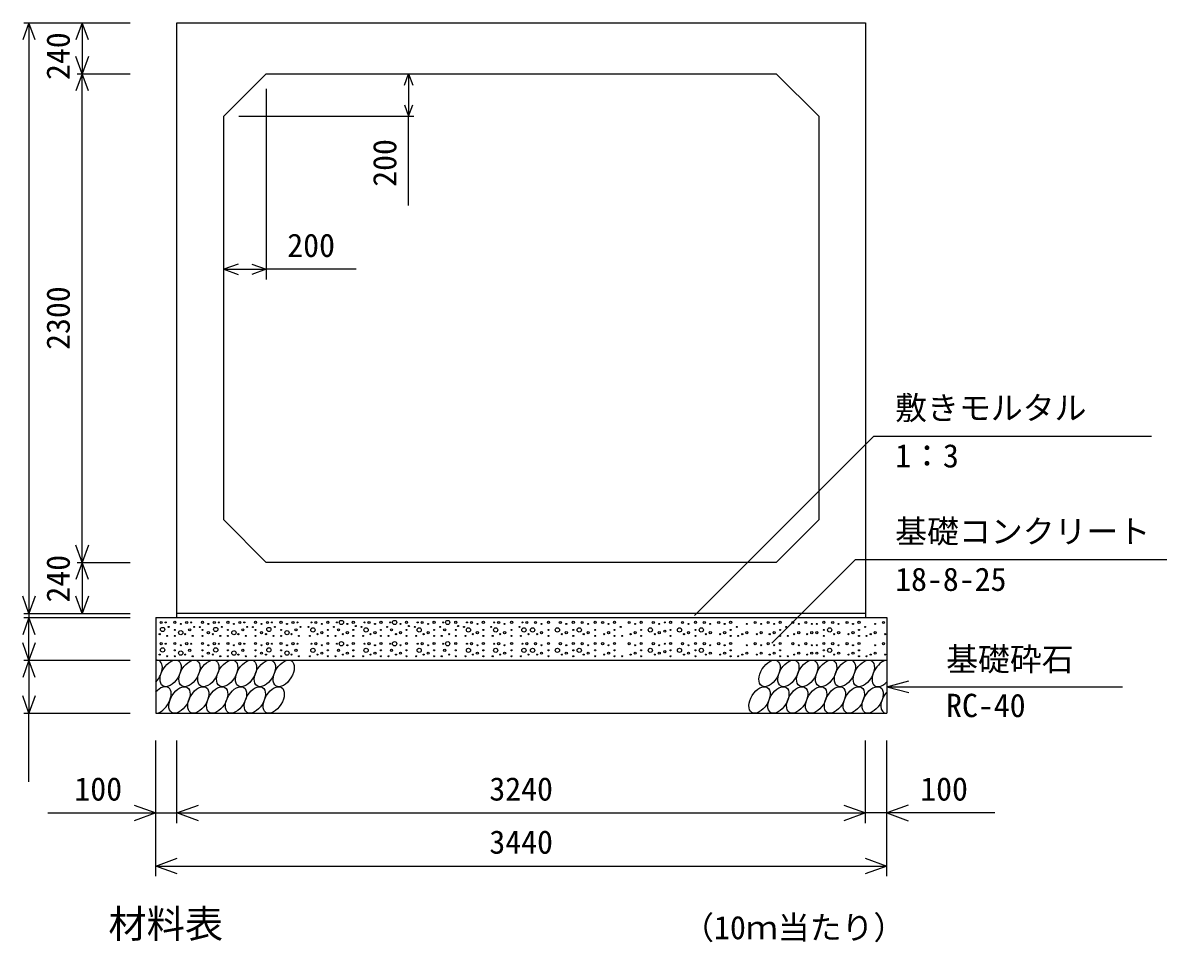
# Model space of a CAD drawing. Units: millimetres, scale not verified. Extents: x -100800 to 100800, y -35640 to 35640.
# Drawn here: x 53454 to 58797, y -4178 to 150 of the extents above; entities that cross this region are included whole.
import ezdxf
from ezdxf.enums import TextEntityAlignment as Align

# ---------------------------------------------------------------- set-up
doc = ezdxf.new("R2010")
doc.units = ezdxf.units.MM
doc.header["$LTSCALE"] = 120
for name, color, linetype, lineweight in [('0-0_DIM', 7, 'Continuous', 25), ('0-2_HATCH', 6, 'Continuous', 25), ('0-5_OUTLINE', 3, 'Continuous', 25), ('0-7_TXT', 7, 'Continuous', 25)]:
    doc.layers.add(name, color=color, linetype=linetype, lineweight=lineweight)
doc.styles.add('ＭＳ ゴシック', font='')
doc.styles.get('ＭＳ ゴシック').set_extended_font_data('MS Gothic')

msp = doc.modelspace()

# ---------------------------------------------------------------- linework, layer by layer
at = {"layer": '0-0_DIM'}
for p, q in [((53459, 150.3), (53959.1, 150.3)), ((53483, 150.3), (53483, -2629.7)), ((53733, 150.3), (53733, -89.7)), ((53709, -89.7), (53959.1, -89.7)), ((53733, -2389.7), (53733, -89.7)), ((55269.5, -89.7), (55269.5, -289.7)), ((54599.1, -161.7), (54599.1, -1058.3)), ((54471.1, -289.7), (55293.5, -289.7)), ((55269.5, -710.5), (55269.5, -289.7)), ((54399.1, -1010.3), (54599.1, -1010.3)), ((55023.2, -1010.3), (54599.1, -1010.3)), ((57459, -1795.8), (56614.9, -2639.8)), ((57459, -1795.8), (58764.7, -1795.8)), ((53709, -2389.7), (53959.1, -2389.7)), ((53733, -2389.7), (53733, -2629.7)), ((57371.3, -2376.9), (56978.5, -2769.7)), ((57371.3, -2376.9), (59140.3, -2376.9)), ((53459, -2629.7), (53959.1, -2629.7)), ((53459, -2649.7), (53959.1, -2649.7)), ((53483, -2629.7), (53483, -2649.7)), ((53483, -2849.7), (53483, -2649.7)), ((53459, -2849.7), (53959.1, -2849.7)), ((53483, -2849.7), (53483, -3099.7)), ((57519.1, -2974.7), (57623.4, -2946.7)), ((57519.1, -2974.7), (58628, -2974.7)), ((57519.1, -2974.7), (57623.4, -3002.7)), ((53459, -3099.7), (53959.1, -3099.7)), ((53483, -3421.8), (53483, -3099.7)), ((54079.1, -3866.9), (54079.1, -3227.3)), ((54179.1, -3616.9), (54179.1, -3227.3)), ((57419.1, -3616.9), (57419.1, -3227.3)), ((57519.1, -3866.9), (57519.1, -3227.3)), ((53571.1, -3568.9), (54079.1, -3568.9)), ((54079.1, -3568.9), (54179.1, -3568.9)), ((54179.1, -3568.9), (57419.1, -3568.9)), ((54079.1, -3818.9), (57519.1, -3818.9))]:
    msp.add_line(p, q, dxfattribs=at)
for points in [[(53512.6, 69.1), (53483, 150.3), (53453.5, 69.1)], [(53762.6, 69.1), (53733, 150.3), (53703.5, 69.1)], [(53762.6, -8.5), (53733, -89.7), (53703.5, -8.5)], [(53762.6, -170.9), (53733, -89.7), (53703.5, -170.9)], [(55249.8, -143.8), (55269.5, -89.7), (55289.2, -143.8)], [(55249.8, -235.6), (55269.5, -289.7), (55289.2, -235.6)], [(54466.8, -985.7), (54399.1, -1010.3), (54466.8, -1035)], [(54531.4, -985.7), (54599.1, -1010.3), (54531.4, -1035)], [(53762.6, -2308.5), (53733, -2389.7), (53703.5, -2308.5)], [(53762.6, -2470.9), (53733, -2389.7), (53703.5, -2470.9)], [(53512.6, -2548.5), (53483, -2629.7), (53453.5, -2548.5)], [(53762.6, -2548.5), (53733, -2629.7), (53703.5, -2548.5)], [(53512.6, -2730.9), (53483, -2649.7), (53453.5, -2730.9)], [(53512.6, -2768.5), (53483, -2849.7), (53453.5, -2768.5)], [(53512.6, -2930.9), (53483, -2849.7), (53453.5, -2930.9)], [(53512.6, -3018.5), (53483, -3099.7), (53453.5, -3018.5)], [(53977.6, -3532), (54079.1, -3568.9), (53977.6, -3605.9)], [(54280.6, -3605.9), (54179.1, -3568.9), (54280.6, -3532)], [(57317.6, -3532), (57419.1, -3568.9), (57317.6, -3605.9)], [(58027.1, -3568.9), (57519.1, -3568.9), (57419.1, -3568.9)], [(57620.6, -3532), (57519.1, -3568.9), (57620.6, -3605.9)], [(54180.6, -3855.9), (54079.1, -3818.9), (54180.6, -3782)], [(57417.6, -3782), (57519.1, -3818.9), (57417.6, -3855.9)]]:
    msp.add_lwpolyline(points, dxfattribs=at)
at = {"layer": '0-2_HATCH'}
for centre, radius in [((54105.1, -2672.5), 5), ((54126.2, -2672.5), 2.5), ((54169.1, -2671.6), 5), ((54225.1, -2672.5), 5), ((54246.2, -2672.5), 2.5), ((54299.1, -2671.6), 5), ((54355.1, -2672.5), 5), ((54376.2, -2672.5), 2.5), ((54419.1, -2671.6), 5), ((54475.1, -2672.5), 5), ((54496.2, -2672.5), 2.5), ((54549.1, -2671.6), 5), ((54605.1, -2672.5), 5), ((54626.2, -2672.5), 2.5), ((54669.1, -2671.6), 5), ((54725.1, -2672.5), 5), ((54746.2, -2672.5), 2.5), ((54812, -2672.5), 2.5), ((54833.1, -2672.5), 5), ((54889.1, -2671.6), 5), ((54932, -2672.5), 2.5), ((54953.1, -2672.5), 10), ((55009.1, -2671.6), 5), ((55062, -2672.5), 2.5), ((55083.1, -2672.5), 5), ((55139.1, -2671.6), 5), ((55182, -2672.5), 2.5), ((55203.1, -2672.5), 10), ((55259.1, -2671.6), 5), ((55312, -2672.5), 2.5), ((55333.1, -2672.5), 5), ((55389.1, -2671.6), 5), ((55432, -2672.5), 2.5), ((55453.1, -2672.5), 10), ((55491, -2671.6), 5), ((55543.9, -2672.5), 2.5), ((55564.9, -2672.5), 5), ((55621, -2671.6), 5), ((55671.9, -2672.5), 2.5), ((55692.9, -2672.5), 5), ((55753.9, -2671.6), 5), ((55804.8, -2672.5), 2.5), ((55825.9, -2672.5), 5), ((55866.5, -2672.5), 5), ((55927.5, -2671.6), 5), ((55983.4, -2672.5), 5), ((56044.3, -2671.6), 5), ((56086.1, -2672.5), 5), ((56147, -2671.6), 5), ((56182.3, -2672.5), 5), ((56238.4, -2671.6), 5), ((56307.1, -2672.5), 5), ((56363.2, -2671.6), 5), ((56420.5, -2672.5), 5), ((56474.7, -2672.5), 2.5), ((56502, -2671.6), 5), ((56557.9, -2672.5), 5), ((56618.9, -2671.6), 5), ((56660.6, -2672.5), 5), ((56728.4, -2672.5), 5), ((56784.5, -2671.6), 5), ((56900.2, -2672.5), 5), ((56961.3, -2672.5), 5), ((57017.3, -2671.6), 5), ((57076.9, -2672.5), 5), ((57138, -2672.5), 5), ((57222.9, -2671.6), 5), ((57264.6, -2672.5), 5), ((57332.4, -2672.5), 5), ((57388.5, -2671.6), 5), ((57504.1, -2672.5), 5), ((54111.7, -2705.5), 10), ((54140.2, -2693.5), 2.5), ((54169.1, -2707.5), 2.5), ((54197.1, -2720.7), 10), ((54197.1, -2679.5), 2.5), ((54239.2, -2707.5), 5), ((54260.2, -2693.5), 2.5), ((54286.7, -2694.4), 2.5), ((54299.1, -2707.5), 2.5), ((54327.1, -2720.7), 5), ((54327.1, -2679.5), 2.5), ((54361.7, -2705.5), 10), ((54390.2, -2693.5), 2.5), ((54419.1, -2707.5), 2.5), ((54447.1, -2720.7), 10), ((54447.1, -2679.5), 2.5), ((54489.2, -2707.5), 5), ((54510.2, -2693.5), 2.5), ((54536.7, -2694.4), 2.5), ((54549.1, -2707.5), 2.5), ((54577.1, -2720.7), 5), ((54577.1, -2679.5), 2.5), ((54611.7, -2705.5), 10), ((54640.2, -2693.5), 2.5), ((54669.1, -2707.5), 2.5), ((54697.1, -2720.7), 10), ((54697.1, -2679.5), 2.5), ((54739.2, -2707.5), 5), ((54760.2, -2693.5), 2.5), ((54798, -2693.5), 2.5), ((54819, -2707.5), 10), ((54861.1, -2720.7), 5), ((54861.1, -2679.5), 2.5), ((54889.1, -2707.5), 2.5), ((54918, -2693.5), 2.5), ((54939, -2707.5), 5), ((54981.1, -2720.7), 5), ((54981.1, -2679.5), 2.5), ((55009.1, -2707.5), 2.5), ((55020.5, -2689.2), 2.5), ((55048, -2693.5), 2.5), ((55069, -2707.5), 10), ((55111.1, -2720.7), 5), ((55111.1, -2679.5), 2.5), ((55139.1, -2707.5), 2.5), ((55168, -2693.5), 2.5), ((55189, -2707.5), 5), ((55231.1, -2720.7), 5), ((55231.1, -2679.5), 2.5), ((55259.1, -2707.5), 2.5), ((55270.5, -2689.2), 2.5), ((55298, -2693.5), 2.5), ((55319, -2707.5), 10), ((55361.1, -2720.7), 5), ((55361.1, -2679.5), 2.5), ((55389.1, -2707.5), 2.5), ((55418, -2693.5), 2.5), ((55439, -2707.5), 5), ((55491, -2707.5), 2.5), ((55502.3, -2689.2), 2.5), ((55529.8, -2693.5), 2.5), ((55550.9, -2707.5), 10), ((55592.9, -2720.7), 5), ((55592.9, -2679.5), 2.5), ((55621, -2707.5), 2.5), ((55657.9, -2693.5), 2.5), ((55678.9, -2707.5), 10), ((55721, -2720.7), 5), ((55721, -2679.5), 2.5), ((55753.9, -2707.5), 2.5), ((55790.8, -2693.5), 2.5), ((55811.9, -2707.5), 10), ((55852.5, -2707.5), 10), ((55894.6, -2720.7), 5), ((55894.6, -2679.5), 2.5), ((55927.5, -2707.5), 2.5), ((55969.4, -2707.5), 10), ((56011.4, -2720.7), 5), ((56011.4, -2679.5), 2.5), ((56044.3, -2707.5), 2.5), ((56072.1, -2707.5), 10), ((56114.1, -2720.7), 5), ((56114.1, -2679.5), 2.5), ((56147, -2707.5), 2.5), ((56210.3, -2720.7), 5), ((56210.3, -2679.5), 2.5), ((56238.4, -2707.5), 2.5), ((56267.2, -2693.5), 2.5), ((56335.1, -2720.7), 5), ((56335.1, -2679.5), 2.5), ((56363.2, -2707.5), 2.5), ((56406.5, -2707.5), 10), ((56448.6, -2720.7), 5), ((56448.6, -2679.5), 2.5), ((56474.7, -2713.7), 5), ((56502, -2707.5), 2.5), ((56543.9, -2707.5), 10), ((56586, -2720.7), 5), ((56586, -2679.5), 2.5), ((56618.9, -2707.5), 2.5), ((56646.6, -2707.5), 10), ((56688.7, -2720.7), 5), ((56688.7, -2679.5), 2.5), ((56756.4, -2720.7), 5), ((56756.4, -2679.5), 2.5), ((56784.5, -2707.5), 2.5), ((56813.4, -2693.5), 2.5), ((56860.4, -2720.7), 5), ((56860.4, -2679.5), 2.5), ((56928.2, -2720.7), 5), ((56928.2, -2679.5), 2.5), ((56989.3, -2720.7), 5), ((56989.3, -2679.5), 2.5), ((57017.3, -2707.5), 2.5), ((57046.2, -2693.5), 2.5), ((57105, -2720.7), 5), ((57105, -2679.5), 2.5), ((57166.1, -2720.7), 5), ((57166.1, -2679.5), 2.5), ((57190, -2720.7), 5), ((57190, -2679.5), 2.5), ((57222.9, -2707.5), 2.5), ((57250.6, -2707.5), 10), ((57292.6, -2720.7), 5), ((57292.6, -2679.5), 2.5), ((57360.4, -2720.7), 5), ((57360.4, -2679.5), 2.5), ((57388.5, -2707.5), 2.5), ((57417.3, -2693.5), 2.5), ((57464.4, -2720.7), 5), ((57464.4, -2679.5), 2.5), ((54098.1, -2727.7), 2.5), ((54105.1, -2772.5), 5), ((54126.2, -2772.5), 2.5), ((54133.2, -2735.6), 2.5), ((54169.1, -2771.6), 5), ((54169.1, -2735.6), 2.5), ((54197.1, -2779.5), 2.5), ((54218.1, -2727.7), 2.5), ((54225.1, -2772.5), 5), ((54246.2, -2772.5), 2.5), ((54253.2, -2735.6), 2.5), ((54299.1, -2771.6), 5), ((54299.1, -2735.6), 2.5), ((54327.1, -2779.5), 2.5), ((54348.1, -2727.7), 2.5), ((54355.1, -2772.5), 5), ((54376.2, -2772.5), 2.5), ((54383.2, -2735.6), 2.5), ((54419.1, -2771.6), 5), ((54419.1, -2735.6), 2.5), ((54447.1, -2779.5), 2.5), ((54468.1, -2727.7), 2.5), ((54475.1, -2772.5), 5), ((54496.2, -2772.5), 2.5), ((54503.2, -2735.6), 2.5), ((54549.1, -2771.6), 5), ((54549.1, -2735.6), 2.5), ((54577.1, -2779.5), 2.5), ((54598.1, -2727.7), 2.5), ((54605.1, -2772.5), 5), ((54626.2, -2772.5), 2.5), ((54633.2, -2735.6), 2.5), ((54669.1, -2771.6), 5), ((54669.1, -2735.6), 2.5), ((54697.1, -2779.5), 2.5), ((54718.1, -2727.7), 2.5), ((54725.1, -2772.5), 5), ((54746.2, -2772.5), 2.5), ((54753.2, -2735.6), 2.5), ((54805, -2735.6), 2.5), ((54812, -2772.5), 2.5), ((54833.1, -2772.5), 5), ((54840.1, -2727.7), 2.5), ((54861.1, -2779.5), 2.5), ((54889.1, -2771.6), 5), ((54889.1, -2735.6), 2.5), ((54925, -2735.6), 2.5), ((54932, -2772.5), 2.5), ((54953.1, -2772.5), 10), ((54960.1, -2727.7), 2.5), ((54981.1, -2779.5), 2.5), ((55009.1, -2771.6), 5), ((55009.1, -2735.6), 2.5), ((55055, -2735.6), 2.5), ((55062, -2772.5), 2.5), ((55083.1, -2772.5), 5), ((55090.1, -2727.7), 2.5), ((55111.1, -2779.5), 2.5), ((55139.1, -2771.6), 5), ((55139.1, -2735.6), 2.5), ((55175, -2735.6), 2.5), ((55182, -2772.5), 2.5), ((55203.1, -2772.5), 10), ((55210.1, -2727.7), 2.5), ((55231.1, -2779.5), 2.5), ((55259.1, -2771.6), 5), ((55259.1, -2735.6), 2.5), ((55305, -2735.6), 2.5), ((55312, -2772.5), 2.5), ((55333.1, -2772.5), 5), ((55340.1, -2727.7), 2.5), ((55361.1, -2779.5), 2.5), ((55389.1, -2771.6), 5), ((55389.1, -2735.6), 2.5), ((55425, -2735.6), 2.5), ((55432, -2772.5), 2.5), ((55453.1, -2772.5), 10), ((55460.1, -2727.7), 2.5), ((55491, -2771.6), 5), ((55491, -2735.6), 2.5), ((55536.8, -2735.6), 2.5), ((55543.9, -2772.5), 2.5), ((55564.9, -2772.5), 5), ((55571.9, -2727.7), 2.5), ((55592.9, -2779.5), 2.5), ((55621, -2771.6), 5), ((55621, -2735.6), 2.5), ((55664.9, -2735.6), 2.5), ((55671.9, -2772.5), 2.5), ((55692.9, -2772.5), 5), ((55700, -2727.7), 2.5), ((55721, -2779.5), 2.5), ((55753.9, -2771.6), 5), ((55753.9, -2735.6), 2.5), ((55797.8, -2735.6), 2.5), ((55804.8, -2772.5), 2.5), ((55825.9, -2772.5), 5), ((55832.9, -2727.7), 2.5), ((55866.5, -2772.5), 5), ((55873.6, -2727.7), 2.5), ((55894.6, -2779.5), 2.5), ((55927.5, -2771.6), 5), ((55927.5, -2735.6), 2.5), ((55983.4, -2772.5), 5), ((55990.4, -2727.7), 2.5), ((56011.4, -2779.5), 2.5), ((56044.3, -2771.6), 5), ((56044.3, -2735.6), 2.5), ((56086.1, -2772.5), 5), ((56093.1, -2727.7), 2.5), ((56114.1, -2779.5), 2.5), ((56147, -2771.6), 5), ((56147, -2735.6), 2.5), ((56182.3, -2772.5), 5), ((56189.3, -2727.7), 2.5), ((56210.3, -2779.5), 2.5), ((56238.4, -2771.6), 5), ((56238.4, -2735.6), 2.5), ((56274.2, -2735.6), 2.5), ((56307.1, -2772.5), 5), ((56314.1, -2727.7), 2.5), ((56335.1, -2779.5), 2.5), ((56363.2, -2771.6), 5), ((56363.2, -2735.6), 2.5), ((56420.5, -2772.5), 5), ((56427.5, -2727.7), 2.5), ((56448.6, -2779.5), 2.5), ((56474.7, -2772.5), 2.5), ((56502, -2771.6), 5), ((56502, -2735.6), 2.5), ((56557.9, -2772.5), 5), ((56565, -2727.7), 2.5), ((56586, -2779.5), 2.5), ((56618.9, -2771.6), 5), ((56618.9, -2735.6), 2.5), ((56660.6, -2772.5), 5), ((56667.6, -2727.7), 2.5), ((56688.7, -2779.5), 2.5), ((56728.4, -2772.5), 5), ((56735.4, -2727.7), 2.5), ((56756.4, -2779.5), 2.5), ((56784.5, -2771.6), 5), ((56784.5, -2735.6), 2.5), ((56820.4, -2735.6), 2.5), ((56839.4, -2727.7), 2.5), ((56860.4, -2779.5), 2.5), ((56900.2, -2772.5), 5), ((56907.2, -2727.7), 2.5), ((56928.2, -2779.5), 2.5), ((56961.3, -2772.5), 5), ((56968.3, -2727.7), 2.5), ((56989.3, -2779.5), 2.5), ((57017.3, -2771.6), 5), ((57017.3, -2735.6), 2.5), ((57053.2, -2735.6), 2.5), ((57076.9, -2772.5), 5), ((57084, -2727.7), 2.5), ((57105, -2779.5), 2.5), ((57138, -2772.5), 5), ((57145, -2727.7), 2.5), ((57166.1, -2779.5), 2.5), ((57190, -2779.5), 2.5), ((57222.9, -2771.6), 5), ((57222.9, -2735.6), 2.5), ((57264.6, -2772.5), 5), ((57271.6, -2727.7), 2.5), ((57292.6, -2779.5), 2.5), ((57332.4, -2772.5), 5), ((57339.4, -2727.7), 2.5), ((57360.4, -2779.5), 2.5), ((57388.5, -2771.6), 5), ((57388.5, -2735.6), 2.5), ((57424.3, -2735.6), 2.5), ((57443.4, -2727.7), 2.5), ((57464.4, -2779.5), 2.5), ((57504.1, -2772.5), 5), ((57511.1, -2727.7), 2.5), ((54098.1, -2823.8), 2.5), ((54111.7, -2801.6), 10), ((54133.2, -2831.6), 2.5), ((54169.1, -2803.6), 2.5), ((54169.1, -2831.6), 2.5), ((54197.1, -2816.8), 10), ((54218.1, -2823.8), 2.5), ((54239.2, -2803.6), 5), ((54253.2, -2831.6), 2.5), ((54299.1, -2803.6), 2.5), ((54299.1, -2831.6), 2.5), ((54327.1, -2816.8), 5), ((54348.1, -2823.8), 2.5), ((54361.7, -2801.6), 10), ((54383.2, -2831.6), 2.5), ((54419.1, -2803.6), 2.5), ((54419.1, -2831.6), 2.5), ((54447.1, -2816.8), 10), ((54468.1, -2823.8), 2.5), ((54489.2, -2803.6), 5), ((54503.2, -2831.6), 2.5), ((54549.1, -2803.6), 2.5), ((54549.1, -2831.6), 2.5), ((54577.1, -2816.8), 5), ((54598.1, -2823.8), 2.5), ((54611.7, -2801.6), 10), ((54633.2, -2831.6), 2.5), ((54669.1, -2803.6), 2.5), ((54669.1, -2831.6), 2.5), ((54697.1, -2816.8), 10), ((54718.1, -2823.8), 2.5), ((54739.2, -2803.6), 5), ((54753.2, -2831.6), 2.5), ((54805, -2831.6), 2.5), ((54819, -2803.6), 10), ((54840.1, -2823.8), 2.5), ((54861.1, -2816.8), 5), ((54889.1, -2803.6), 2.5), ((54889.1, -2831.6), 2.5), ((54925, -2831.6), 2.5), ((54939, -2803.6), 5), ((54960.1, -2823.8), 2.5), ((54981.1, -2816.8), 5), ((55009.1, -2803.6), 2.5), ((55009.1, -2831.6), 2.5), ((55055, -2831.6), 2.5), ((55069, -2803.6), 10), ((55090.1, -2823.8), 2.5), ((55111.1, -2816.8), 5), ((55139.1, -2803.6), 2.5), ((55139.1, -2831.6), 2.5), ((55175, -2831.6), 2.5), ((55189, -2803.6), 5), ((55210.1, -2823.8), 2.5), ((55231.1, -2816.8), 5), ((55259.1, -2803.6), 2.5), ((55259.1, -2831.6), 2.5), ((55305, -2831.6), 2.5), ((55319, -2803.6), 10), ((55340.1, -2823.8), 2.5), ((55361.1, -2816.8), 5), ((55389.1, -2803.6), 2.5), ((55389.1, -2831.6), 2.5), ((55425, -2831.6), 2.5), ((55439, -2803.6), 5), ((55460.1, -2823.8), 2.5), ((55491, -2803.6), 2.5), ((55491, -2831.6), 2.5), ((55536.8, -2831.6), 2.5), ((55550.9, -2803.6), 10), ((55571.9, -2823.8), 2.5), ((55592.9, -2816.8), 5), ((55621, -2803.6), 2.5), ((55621, -2831.6), 2.5), ((55664.9, -2831.6), 2.5), ((55678.9, -2803.6), 10), ((55700, -2823.8), 2.5), ((55721, -2816.8), 5), ((55753.9, -2803.6), 2.5), ((55753.9, -2831.6), 2.5), ((55797.8, -2831.6), 2.5), ((55811.9, -2803.6), 10), ((55832.9, -2823.8), 2.5), ((55852.5, -2803.6), 10), ((55873.6, -2823.8), 2.5), ((55894.6, -2816.8), 5), ((55927.5, -2803.6), 2.5), ((55927.5, -2831.6), 2.5), ((55969.4, -2803.6), 10), ((55990.4, -2823.8), 2.5), ((56011.4, -2816.8), 5), ((56044.3, -2803.6), 2.5), ((56044.3, -2831.6), 2.5), ((56072.1, -2803.6), 10), ((56093.1, -2823.8), 2.5), ((56114.1, -2816.8), 5), ((56147, -2803.6), 2.5), ((56147, -2831.6), 2.5), ((56189.3, -2823.8), 2.5), ((56210.3, -2816.8), 5), ((56238.4, -2803.6), 2.5), ((56238.4, -2831.6), 2.5), ((56274.2, -2831.6), 2.5), ((56314.1, -2823.8), 2.5), ((56335.1, -2816.8), 5), ((56363.2, -2803.6), 2.5), ((56363.2, -2831.6), 2.5), ((56406.5, -2803.6), 10), ((56427.5, -2823.8), 2.5), ((56448.6, -2816.8), 5), ((56474.7, -2809.8), 5), ((56502, -2803.6), 2.5), ((56502, -2831.6), 2.5), ((56543.9, -2803.6), 10), ((56565, -2823.8), 2.5), ((56586, -2816.8), 5), ((56618.9, -2803.6), 2.5), ((56618.9, -2831.6), 2.5), ((56646.6, -2803.6), 10), ((56667.6, -2823.8), 2.5), ((56688.7, -2816.8), 5), ((56735.4, -2823.8), 2.5), ((56756.4, -2816.8), 5), ((56784.5, -2803.6), 2.5), ((56784.5, -2831.6), 2.5), ((56820.4, -2831.6), 2.5), ((56839.4, -2823.8), 2.5), ((56860.4, -2816.8), 5), ((56907.2, -2823.8), 2.5), ((56928.2, -2816.8), 5), ((56968.3, -2823.8), 2.5), ((56989.3, -2816.8), 5), ((57017.3, -2803.6), 2.5), ((57017.3, -2831.6), 2.5), ((57053.2, -2831.6), 2.5), ((57084, -2823.8), 2.5), ((57105, -2816.8), 5), ((57145, -2823.8), 2.5), ((57166.1, -2816.8), 5), ((57190, -2816.8), 5), ((57222.9, -2803.6), 2.5), ((57222.9, -2831.6), 2.5), ((57250.6, -2803.6), 10), ((57271.6, -2823.8), 2.5), ((57292.6, -2816.8), 5), ((57339.4, -2823.8), 2.5), ((57360.4, -2816.8), 5), ((57388.5, -2803.6), 2.5), ((57388.5, -2831.6), 2.5), ((57424.3, -2831.6), 2.5), ((57443.4, -2823.8), 2.5), ((57464.4, -2816.8), 5), ((57511.1, -2823.8), 2.5)]:
    msp.add_circle(centre, radius, dxfattribs=at)
for centre, start_param, end_param in [((54060.8, -2912.2), 4.335544, 6.724593), ((57499.8, -2912.2), 0.419949, 4.357003), ((54102.3, -3037.2), 3.496422, 7.58605), ((57541.4, -3037.2), 1.28053, 3.496422)]:
    msp.add_ellipse(centre, major_axis=(36.4, 58.9), ratio=0.5792, start_param=start_param, end_param=end_param, dxfattribs=at)
for centre in [(54149.5, -2912.2), (54238.2, -2912.2), (54326.9, -2912.2), (54415.6, -2912.2), (54504.3, -2912.2), (54593, -2912.2), (54681.6, -2912.2), (56967.6, -2912.2), (57056.3, -2912.2), (57145, -2912.2), (57233.7, -2912.2), (57322.4, -2912.2), (57411.1, -2912.2), (54191, -3037.2), (54279.7, -3037.2), (54368.4, -3037.2), (54457.1, -3037.2), (54545.8, -3037.2), (54634.5, -3037.2), (56920.5, -3037.2), (57009.2, -3037.2), (57097.9, -3037.2), (57186.6, -3037.2), (57275.3, -3037.2), (57364, -3037.2), (57452.7, -3037.2)]:
    msp.add_ellipse(centre, major_axis=(36.4, 58.9), ratio=0.5792, dxfattribs=at)
at = {"layer": '0-5_OUTLINE'}
for p, q in [((54179.1, -2649.7), (54179.1, 150.3)), ((54179.1, 150.3), (57419.1, 150.3)), ((57419.1, 150.3), (57419.1, -2649.7)), ((54599.1, -89.7), (54399.1, -289.7)), ((54599.1, -89.7), (56999.1, -89.7)), ((56999.1, -89.7), (57199.1, -289.7)), ((54399.1, -2189.7), (54399.1, -289.7)), ((57199.1, -289.7), (57199.1, -2189.7)), ((54399.1, -2189.7), (54599.1, -2389.7)), ((56999.1, -2389.7), (57199.1, -2189.7)), ((56999.1, -2389.7), (54599.1, -2389.7)), ((54079.1, -2649.7), (54079.1, -3099.7)), ((54079.1, -2649.7), (57519.1, -2649.7)), ((57419.1, -2629.7), (54179.1, -2629.7)), ((57519.1, -2649.7), (57519.1, -3099.7)), ((54079.1, -2849.7), (57519.1, -2849.7)), ((54079.1, -3099.7), (57519.1, -3099.7))]:
    msp.add_line(p, q, dxfattribs=at)

# ---------------------------------------------------------------- texts
at = {"layer": '0-0_DIM', "style": 'ＭＳ ゴシック'}
for s, p in [('240', (53708, -119.4)), ('200', (55244.5, -622)), ('2300', (53708, -1389.7)), ('240', (53708, -2578.9))]:
    msp.add_text(s, height=110, rotation=90, dxfattribs=at).set_placement(p, align=Align.BOTTOM_LEFT)
for s, p in [('200', (54698.3, -985.3)), ('敷きモルタル', (57558.6, -1750.8)), ('1：3', (57558.6, -1976)), ('基礎コンクリート', (57558.6, -2332)), ('18-8-25', (57558.6, -2557.1)), ('基礎砕石', (57798.3, -2933.5)), ('RC-40', (57798.3, -3151.1)), ('100', (53696.7, -3543.9)), ('3240', (55649.1, -3543.9)), ('100', (57676.5, -3543.9)), ('3440', (55649.1, -3793.9))]:
    msp.add_text(s, height=110, dxfattribs=at).set_placement(p, align=Align.BOTTOM_LEFT)
at = {"layer": '0-7_TXT', "style": 'ＭＳ ゴシック'}
for s, height, p in [('材料表', 132, (53856.6, -4196.4)), ('（10ｍ当たり）', 110, (56556.6, -4196.4))]:
    msp.add_text(s, height=height, dxfattribs=at).set_placement(p, align=Align.BOTTOM_LEFT)

doc.saveas('drawing.dxf')
